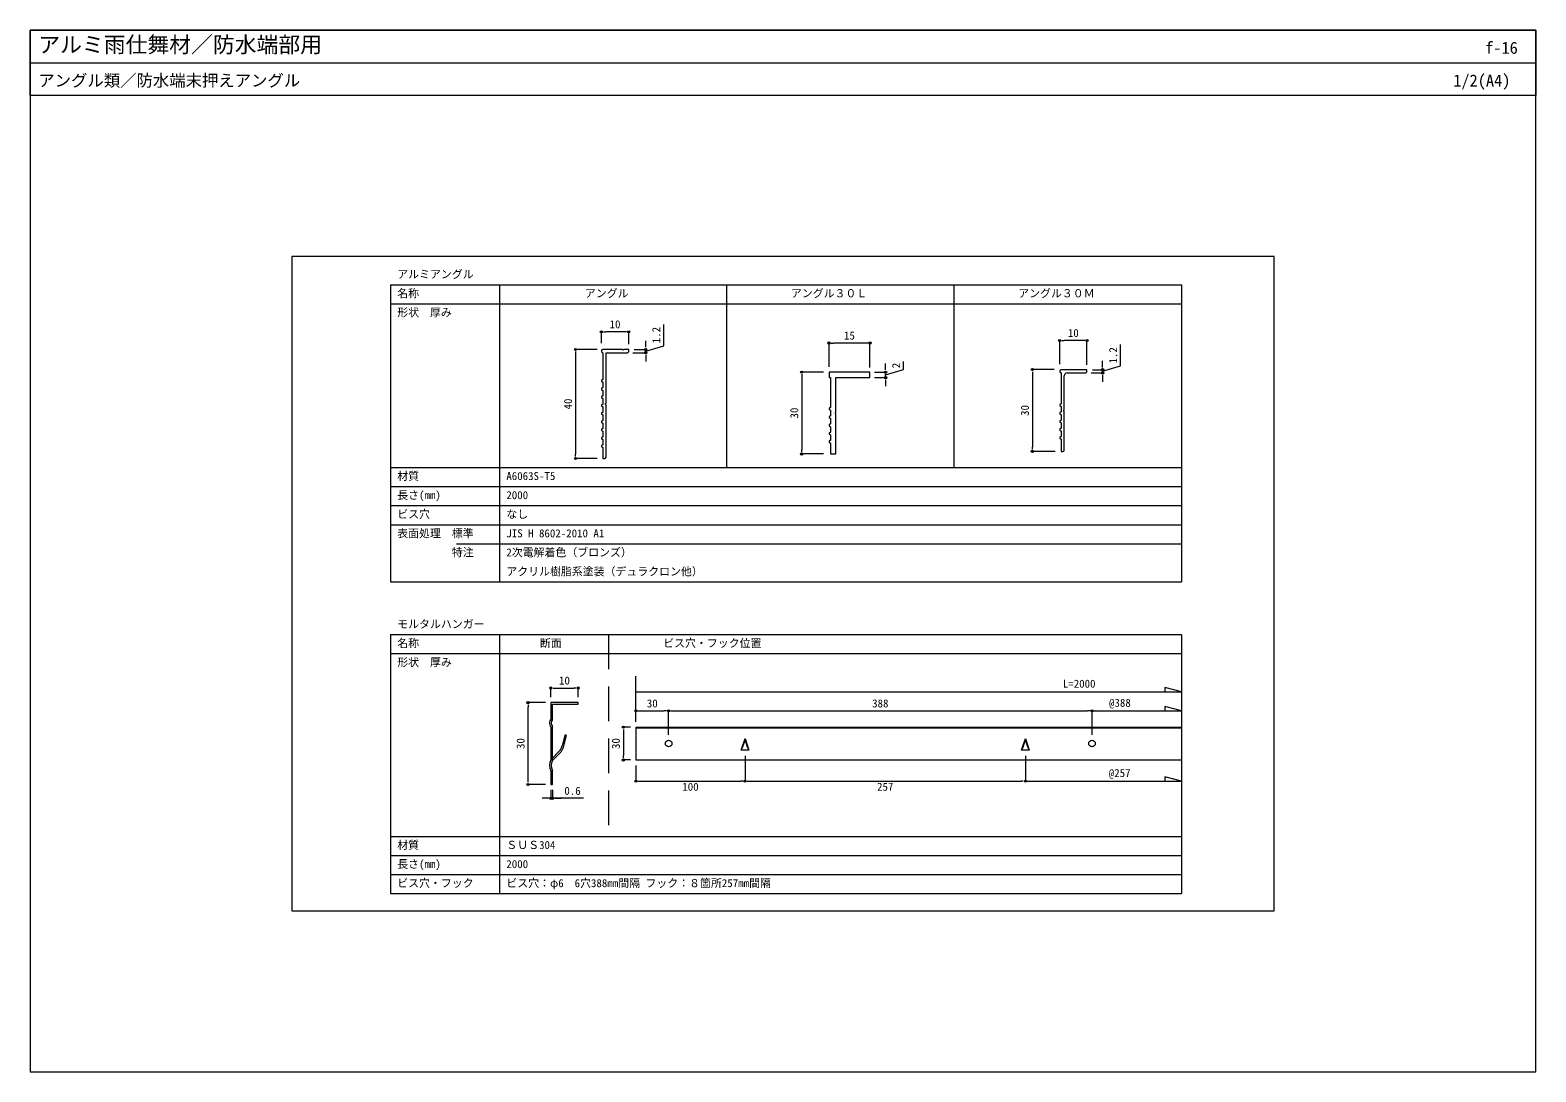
# Model space of a CAD drawing. Units: millimetres on the paper, with parts at other scales. Extents: x -276 to 276, y -191 to 191.
import ezdxf
from ezdxf.enums import TextEntityAlignment as Align

# ---------------------------------------------------------------- set-up
doc = ezdxf.new("R2010")
doc.units = ezdxf.units.MM
doc.linetypes.add('USER1', pattern=[19.05, 12.7, -6.35])
doc.linetypes.add('USER2', pattern=[9.525, 6.35, -3.175])
for name, color, linetype, lineweight in [('0-0_0', 7, 'Continuous', 18), ('0-2_moji', 7, 'Continuous', 18), ('0-3_SUNPO', 7, 'Continuous', 18), ('0-4_KANAMONO', 4, 'Continuous', 18), ('0-5_WAKU', 7, 'Continuous', 18)]:
    doc.layers.add(name, color=color, linetype=linetype, lineweight=lineweight)
doc.styles.add('ＭＳ ゴシック', font='')
doc.styles.get('ＭＳ ゴシック').set_extended_font_data('MS Gothic')

# ---------------------------------------------------------------- blocks, each defined once
blk = doc.blocks.new('_DOT')
at = {"layer": '0-0_0'}
for p, q in [((-0.5, 0), (-1, 0)), ((0.25, 0), (-0.25, 0))]:
    blk.add_line(p, q, dxfattribs=at)
blk.add_circle((0, 0), 0.25, dxfattribs=at)

msp = doc.modelspace()

# ---------------------------------------------------------------- linework, layer by layer
at = {"layer": '0-0_0'}
msp.add_line((-275.996, 179.003), (276.004, 179.003), dxfattribs=at)
msp.add_lwpolyline([(-179.996, -131.997), (180.004, -131.997), (180.004, 108.003), (-179.996, 108.003)], close=True, dxfattribs=at)
at = {"layer": '0-2_moji'}
for p, q in [((-143.914, 97.639), (146.086, 97.639)), ((-143.914, 97.639), (-143.914, -11.361)), ((-103.914, 97.639), (-103.914, -11.361)), ((-20.58, 30.639), (-20.58, 97.639)), ((62.753, 30.639), (62.753, 97.639)), ((146.086, 97.639), (146.086, -11.361)), ((-143.914, 90.639), (146.086, 90.639)), ((-143.914, 30.639), (146.086, 30.639)), ((-143.914, 23.639), (146.086, 23.639)), ((-143.914, 16.639), (146.086, 16.639)), ((-143.914, 9.639), (146.086, 9.639)), ((-119.719, 2.639), (146.086, 2.639)), ((-143.914, -11.361), (146.086, -11.361)), ((-143.914, -30.642), (146.086, -30.642)), ((-143.914, -30.642), (-143.914, -125.642)), ((-103.914, -30.642), (-103.914, -125.642)), ((146.086, -30.642), (146.086, -125.642)), ((-143.914, -37.642), (146.086, -37.642)), ((-85.1, -87.605), (-85.1, -90.672)), ((-84.5, -87.605), (-84.5, -90.672)), ((-86.7, -90.672), (-88.3, -90.672)), ((-84.5, -90.672), (-85.1, -90.672)), ((-84.5, -90.672), (-85.1, -90.672)), ((-73.081, -90.672), (-84.5, -90.672)), ((-82.9, -90.672), (-81.3, -90.672)), ((-143.914, -104.642), (146.086, -104.642)), ((-143.914, -111.642), (146.086, -111.642)), ((-143.914, -118.642), (146.086, -118.642)), ((-143.914, -125.642), (146.086, -125.642))]:
    msp.add_line(p, q, dxfattribs=at)
at = {"layer": '0-2_moji', "linetype": 'USER1'}
msp.add_line((-63.914, -30.642), (-63.914, -104.642), dxfattribs=at)
at = {"layer": '0-3_SUNPO'}
for p, q in [((-66.571, 76.204), (-66.571, 80.387)), ((-58.171, 80.387), (-64.971, 80.387)), ((-56.571, 75.904), (-56.571, 80.387)), ((-68.071, 73.904), (-76.074, 73.904)), ((-76.074, 72.304), (-76.074, 35.504)), ((-55.071, 72.704), (-50.328, 72.704)), ((-54.571, 73.904), (-50.328, 73.904)), ((-50.328, 75.504), (-50.328, 77.104)), ((-50.328, 72.704), (-50.328, 73.904)), ((-50.328, 72.704), (-50.328, 73.904)), ((16.874, 67.589), (16.874, 76.254)), ((30.274, 76.254), (18.474, 76.254)), ((31.874, 67.289), (31.874, 76.254)), ((101.428, 68.542), (101.428, 77.207)), ((109.828, 77.207), (103.028, 77.207)), ((111.428, 68.242), (111.428, 77.207)), ((-50.328, 71.104), (-50.328, 69.504)), ((37.618, 67.189), (37.618, 68.789)), ((99.428, 66.542), (91.426, 66.542)), ((113.428, 66.492), (117.172, 66.492)), ((117.172, 68.092), (117.172, 69.692)), ((117.172, 65.292), (117.172, 66.492)), ((117.172, 65.292), (117.172, 66.492)), ((14.874, 65.589), (6.872, 65.589)), ((6.872, 63.989), (6.872, 37.189)), ((33.574, 65.589), (37.618, 65.589)), ((33.574, 63.589), (37.618, 63.589)), ((37.618, 63.589), (37.618, 65.589)), ((37.618, 63.589), (37.618, 65.589)), ((37.618, 61.989), (37.618, 60.389)), ((91.426, 64.942), (91.426, 38.142)), ((112.928, 65.292), (117.172, 65.292)), ((117.172, 63.692), (117.172, 62.092)), ((-68.071, 33.904), (-76.074, 33.904)), ((14.874, 35.589), (6.872, 35.589)), ((99.728, 36.542), (91.426, 36.542)), ((-53.914, -62.605), (-53.914, -45.84)), ((-85.1, -53.605), (-85.1, -50.244)), ((-83.5, -50.244), (-76.7, -50.244)), ((-75.1, -53.605), (-75.1, -50.244)), ((-87.1, -55.605), (-93.457, -55.605)), ((-93.457, -84.005), (-93.457, -57.205)), ((-53.914, -62.605), (-53.914, -58.627)), ((-52.314, -58.627), (-43.514, -58.627)), ((-41.914, -67.405), (-41.914, -58.627)), ((-41.914, -67.405), (-41.914, -58.627)), ((-40.314, -58.627), (111.686, -58.627)), ((113.286, -67.405), (113.286, -58.627)), ((-55.914, -64.605), (-58.52, -64.605)), ((-58.52, -66.205), (-58.52, -75.005)), ((-55.914, -76.605), (-58.52, -76.605)), ((-13.914, -75.068), (-13.914, -84.39)), ((-13.914, -75.068), (-13.914, -84.39)), ((88.886, -75.068), (88.886, -84.39)), ((-53.914, -78.605), (-53.914, -84.39)), ((-87.1, -85.605), (-93.457, -85.605)), ((-52.314, -84.39), (-15.514, -84.39)), ((-12.314, -84.39), (87.286, -84.39))]:
    msp.add_line(p, q, dxfattribs=at)
for points in [[(-50.328, 73.304), (-43.728, 75.284), (-43.728, 83.089)], [(117.172, 65.892), (123.772, 67.872), (123.772, 75.677)], [(37.618, 64.589), (44.218, 66.569), (44.218, 69.44)], [(-53.914, -51.627), (146.086, -51.627), (139.999, -49.995), (139.999, -51.627)], [(113.286, -58.627), (146.086, -58.627), (139.999, -56.995), (139.999, -58.627)], [(88.886, -84.39), (146.086, -84.39), (139.999, -82.759), (139.999, -84.39)]]:
    msp.add_lwpolyline(points, dxfattribs=at)
at = {"layer": '0-4_KANAMONO'}
for p, q in [((-66.571, 73.404), (-66.571, 73.204)), ((101.428, 65.992), (101.428, 65.792)), ((104.128, 65.292), (110.928, 65.292)), ((19.374, 50.339), (19.205, 50.401)), ((-85.1, -64.605), (-85.1, -76.605)), ((-84.5, -76.761), (-84.5, -64.39)), ((-53.914, -64.605), (146.086, -64.605)), ((-53.914, -64.605), (-53.914, -76.605)), ((-53.914, -64.845), (146.086, -64.845)), ((-15.314, -73.068), (-14.662, -71.648)), ((-15.242, -72.85), (-14.662, -71.586)), ((-13.914, -69.4), (-13.914, -69.338)), ((-13.166, -71.586), (-12.585, -72.85)), ((-13.166, -71.648), (-12.514, -73.068)), ((87.486, -73.068), (88.138, -71.648)), ((87.558, -72.85), (88.138, -71.586)), ((88.886, -69.4), (88.886, -69.338)), ((89.634, -71.586), (90.215, -72.85)), ((89.634, -71.648), (90.286, -73.068)), ((-53.914, -76.605), (146.086, -76.605)), ((-84.5, -85.605), (-84.5, -80.449))]:
    msp.add_line(p, q, dxfattribs=at)
at = {"layer": '0-4_KANAMONO', "linetype": 'USER2'}
for p, q in [((-82.273, -73.686), (-84.5, -75.913)), ((-84.5, -76.761), (-81.849, -74.11))]:
    msp.add_line(p, q, dxfattribs=at)
at = {"layer": '0-4_KANAMONO', "color": 5}
for p, q in [((-12.514, -73.068), (-15.314, -73.068)), ((90.286, -73.068), (87.486, -73.068))]:
    msp.add_line(p, q, dxfattribs=at)
at = {"layer": '0-4_KANAMONO'}
for points in [[(-66.071, 72.704), (-66.071, 62.904), (-66.497, 62.559)], [(-56.571, 73.204), (-56.571, 73.904), (-58.359, 73.904), (-58.571, 73.692), (-58.783, 73.904), (-66.071, 73.904)], [(-65.041, 54.092), (-64.871, 54.154), (-64.871, 72.704), (-57.071, 72.704)], [(111.428, 65.792), (111.428, 66.492), (101.928, 66.492)], [(-66.497, 62.248), (-66.071, 61.904), (-66.071, 59.904), (-66.497, 59.559)], [(19.205, 50.777), (19.374, 50.839), (19.374, 63.589), (31.874, 63.589), (31.874, 65.589), (16.874, 65.589), (16.874, 63.589), (17.374, 63.589), (17.374, 52.589), (16.948, 52.244)], [(101.928, 65.292), (101.928, 53.992), (101.502, 53.647)], [(102.959, 51.679), (103.128, 51.742), (103.128, 64.292)], [(-66.497, 59.248), (-66.071, 58.904), (-66.071, 56.904), (-66.497, 56.559)], [(-66.497, 56.248), (-66.071, 55.904), (-66.071, 53.904), (-66.497, 53.559)], [(-66.497, 53.248), (-66.071, 52.904), (-66.071, 50.904), (-66.497, 50.559)], [(-66.497, 50.248), (-66.071, 49.904), (-66.071, 47.904), (-66.497, 47.559)], [(-64.871, 34.404), (-64.871, 53.654), (-65.041, 53.716)], [(16.948, 51.934), (17.374, 51.589), (17.374, 49.589), (16.948, 49.244)], [(16.948, 39.934), (17.374, 39.589), (17.374, 35.589), (19.374, 35.589), (19.374, 50.339)], [(101.502, 53.336), (101.928, 52.992), (101.928, 50.992), (101.502, 50.647)], [(101.502, 50.336), (101.928, 49.992), (101.928, 47.992), (101.502, 47.647)], [(103.128, 36.992), (103.128, 51.242), (102.959, 51.304)], [(-66.497, 47.248), (-66.071, 46.904), (-66.071, 44.904), (-66.497, 44.559)], [(-66.497, 44.248), (-66.071, 43.904), (-66.071, 41.904), (-66.497, 41.559)], [(16.948, 48.934), (17.374, 48.589), (17.374, 46.589), (16.948, 46.244)], [(16.948, 45.934), (17.374, 45.589), (17.374, 43.589), (16.948, 43.244)], [(101.502, 47.336), (101.928, 46.992), (101.928, 44.992), (101.502, 44.647)], [(101.502, 44.336), (101.928, 43.992), (101.928, 41.992), (101.502, 41.647)], [(-66.497, 41.248), (-66.071, 40.904), (-66.071, 38.904), (-66.497, 38.559)], [(16.948, 42.934), (17.374, 42.589), (17.374, 40.589), (16.948, 40.244)], [(101.502, 41.336), (101.928, 40.992), (101.928, 36.492), (102.628, 36.492)], [(-66.497, 38.248), (-66.071, 37.904), (-66.071, 33.904), (-65.371, 33.904)], [(-84.5, -61.821), (-84.5, -56.205), (-75.1, -56.205), (-75.1, -55.605), (-85.1, -55.605), (-85.1, -61.605)], [(-15.314, -73.068), (-13.914, -68.805), (-12.514, -73.068)], [(-14.578, -71.372), (-13.914, -69.338), (-13.249, -71.372)], [(-14.578, -71.434), (-13.914, -69.4), (-13.249, -71.434)], [(87.486, -73.068), (88.886, -68.805), (90.286, -73.068)], [(88.222, -71.372), (88.886, -69.338), (89.551, -71.372)], [(88.222, -71.434), (88.886, -69.4), (89.551, -71.434)], [(-85.1, -80.605), (-85.1, -85.605), (-84.5, -85.605)]]:
    msp.add_lwpolyline(points, dxfattribs=at)
at = {"layer": '0-4_KANAMONO', "linetype": 'USER2'}
msp.add_lwpolyline([(-80.4, -71.6), (-79.326, -67.592), (-79.905, -67.436), (-80.979, -71.444)], dxfattribs=at)
at = {"layer": '0-4_KANAMONO'}
for centre in [(-41.914, -70.605), (113.286, -70.605)]:
    msp.add_circle(centre, 1.2, dxfattribs=at)
for centre, radius, start, end in [((-66.071, 73.404), 0.5, 90, 180), ((-66.071, 73.204), 0.5, 180, 270), ((-57.071, 73.204), 0.5, 270, 0), ((101.928, 65.992), 0.5, 90, 180), ((-66.371, 62.404), 0.2, 128.97666, 231.02334), ((101.928, 65.792), 0.5, 180, 270), ((104.128, 64.292), 1, 90, 180), ((110.928, 65.792), 0.5, 270, 0), ((-66.371, 59.404), 0.2, 128.97666, 231.02334), ((-66.371, 56.404), 0.2, 128.97666, 231.02334), ((-66.371, 53.404), 0.2, 128.97666, 231.02334), ((-66.371, 50.404), 0.2, 128.97666, 231.02334), ((-64.971, 53.904), 0.2, 110.2297, 249.7703), ((17.074, 52.089), 0.2, 128.97666, 231.02334), ((19.274, 50.589), 0.2, 110.2297, 249.7703), ((101.628, 53.492), 0.2, 128.97666, 231.02334), ((101.628, 50.492), 0.2, 128.97666, 231.02334), ((103.028, 51.492), 0.2, 110.2297, 249.7703), ((-66.371, 47.404), 0.2, 128.97666, 231.02334), ((-66.371, 44.404), 0.2, 128.97666, 231.02334), ((17.074, 49.089), 0.2, 128.97666, 231.02334), ((17.074, 46.089), 0.2, 128.97666, 231.02334), ((101.628, 47.492), 0.2, 128.97666, 231.02334), ((101.628, 44.492), 0.2, 128.97666, 231.02334), ((-66.371, 41.404), 0.2, 128.97666, 231.02334), ((17.074, 43.089), 0.2, 128.97666, 231.02334), ((17.074, 40.089), 0.2, 128.97666, 231.02334), ((101.628, 41.492), 0.2, 128.97666, 231.02334), ((-66.371, 38.404), 0.2, 128.97666, 231.02334), ((-65.371, 34.404), 0.5, 270, 0), ((102.628, 36.992), 0.5, 270, 0), ((-83.1, -63.105), 2.5, 143.1301, 216.8699), ((-83.1, -63.105), 1.9, 137.4631, 222.5369), ((-16.479, -70.751), 2, 335.33603, 341.91445), ((-16.479, -70.813), 2, 335.33603, 341.91445), ((-11.348, -70.751), 2, 198.08555, 204.66397), ((-11.348, -70.813), 2, 198.08555, 204.66397), ((86.321, -70.751), 2, 335.33603, 341.91445), ((86.321, -70.813), 2, 335.33603, 341.91445), ((91.452, -70.751), 2, 198.08555, 204.66397), ((91.452, -70.813), 2, 198.08555, 204.66397), ((-81.35, -78.605), 4.25, 151.92751, 208.07249), ((-81.35, -78.605), 3.65, 149.65666, 210.34334)]:
    msp.add_arc(centre, radius, start, end, dxfattribs=at)
at = {"layer": '0-4_KANAMONO', "linetype": 'USER2'}
for radius in [5, 5.6]:
    msp.add_arc((-85.809, -70.15), radius, 315, 345, dxfattribs=at)
at = {"layer": '0-5_WAKU'}
for points in [[(276.004, 167.003), (-275.996, 167.003), (-275.996, 191.003), (276.004, 191.003)], [(-275.996, -190.997), (276.004, -190.997), (276.004, 191.003), (-275.996, 191.003)]]:
    msp.add_lwpolyline(points, close=True, dxfattribs=at)

# ---------------------------------------------------------------- block references
at = {"layer": '0-2_moji', "xscale": 1.6, "yscale": 1.6}
msp.add_blockref('_DOT', (-85.1, -90.672), dxfattribs=at)
at = {"layer": '0-2_moji', "xscale": 1.6, "yscale": 1.6, "rotation": 180}
msp.add_blockref('_DOT', (-84.5, -90.672), dxfattribs=at)
at = {"layer": '0-3_SUNPO', "xscale": 1.6, "yscale": 1.6}
for p, rotation in [((-66.571, 80.387), 180), ((101.428, 77.207), 180), ((-76.074, 73.904), 90), ((-50.328, 73.904), 270), ((-50.328, 72.704), 90), ((16.874, 76.254), 180), ((37.618, 65.589), 270), ((91.426, 66.542), 90), ((117.172, 66.492), 270), ((6.872, 65.589), 90), ((37.618, 63.589), 90), ((117.172, 65.292), 90), ((-76.074, 33.904), 270), ((6.872, 35.589), 270), ((91.426, 36.542), 270), ((-85.1, -50.244), 180), ((-93.457, -55.605), 90), ((-53.914, -58.627), 180), ((-41.914, -58.627), 180), ((-58.52, -64.605), 90), ((-58.52, -76.605), 270), ((-93.457, -85.605), 270), ((-53.914, -84.39), 180), ((-13.914, -84.39), 180)]:
    msp.add_blockref('_DOT', p, dxfattribs=dict(at, rotation=rotation))
for p in [(-56.571, 80.387), (111.428, 77.207), (31.874, 76.254), (-75.1, -50.244), (-41.914, -58.627), (113.286, -58.627), (-13.914, -84.39), (88.886, -84.39)]:
    msp.add_blockref('_DOT', p, dxfattribs=at)

# ---------------------------------------------------------------- texts
at = {"layer": '0-2_moji', "style": 'ＭＳ ゴシック'}
for s, p in [('アルミアングル', (-141.414, 99.139)), ('名称', (-141.414, 92.139)), ('アングル', (-72.643, 92.139)), ('アングル３０Ｌ', (2.894, 92.139)), ('アングル３０Ｍ', (86.227, 92.139)), ('形状\u3000厚み', (-141.414, 85.139)), ('材質', (-141.414, 25.139)), ('A6063S-T5', (-101.414, 25.139)), ('長さ(mm)', (-141.414, 18.139)), ('2000', (-101.414, 18.139)), ('ビス穴', (-141.414, 11.139)), ('なし', (-101.414, 11.139)), ('表面処理\u3000標準', (-141.414, 4.139)), ('JIS H 8602-2010 A1', (-101.414, 4.139)), ('\u3000\u3000\u3000\u3000\u3000特注', (-141.414, -2.861)), ('2次電解着色（ブロンズ）', (-101.414, -2.861)), ('アクリル樹脂系塗装（デュラクロン他）', (-101.414, -9.861)), ('モルタルハンガー', (-141.414, -29.142)), ('名称', (-141.414, -36.142)), ('断面', (-89.112, -36.142)), ('ビス穴・フック位置', (-43.914, -36.142)), ('形状\u3000厚み', (-141.414, -43.142)), ('L=2000', (102.595, -50.995)), ('@388', (119.525, -57.995)), ('@257', (119.436, -83.758)), ('0.6', (-80.157, -90.272)), ('材質', (-141.414, -110.142)), ('ＳＵＳ304', (-101.414, -110.142)), ('長さ(mm)', (-141.414, -117.142)), ('2000', (-101.414, -117.142)), ('ビス穴・フック', (-141.414, -124.142)), ('ビス穴：φ6\u30006穴388mm間隔 フック：８箇所257mm間隔', (-101.414, -124.142))]:
    msp.add_text(s, height=2.933, dxfattribs=at).set_placement(p, align=Align.BOTTOM_LEFT)
at = {"layer": '0-3_SUNPO', "style": 'ＭＳ ゴシック'}
for s, p in [('10', (-63.571, 80.787)), ('15', (22.374, 76.654)), ('10', (104.428, 77.607)), ('10', (-82.1, -49.844)), ('30', (-49.914, -58.227)), ('388', (32.686, -58.227)), ('100', (-36.914, -88.79)), ('257', (34.486, -88.79))]:
    msp.add_text(s, height=2.933, dxfattribs=at).set_placement(p, align=Align.BOTTOM_LEFT)
for s, p in [('1.2', (-44.128, 76.187)), ('1.2', (123.372, 68.774)), ('2', (43.818, 67.005)), ('40', (-76.474, 51.904)), ('30', (6.472, 48.589)), ('30', (91.026, 49.542)), ('30', (-93.857, -72.605)), ('30', (-58.92, -72.605))]:
    msp.add_text(s, height=2.933, rotation=90, dxfattribs=at).set_placement(p, align=Align.BOTTOM_LEFT)
at = {"layer": '0-5_WAKU', "style": 'ＭＳ ゴシック'}
for s, height, p in [('アルミ雨仕舞材／防水端部用', 5.865, (-272.996, 181.003)), ('f-16', 4.399, (257.41, 181.003)), ('アングル類／防水端末押えアングル', 4.399, (-272.996, 169.003)), ('1/2(A4)', 4.399, (245.715, 169.003))]:
    msp.add_text(s, height=height, dxfattribs=at).set_placement(p, align=Align.BOTTOM_LEFT)

doc.saveas('drawing.dxf')
